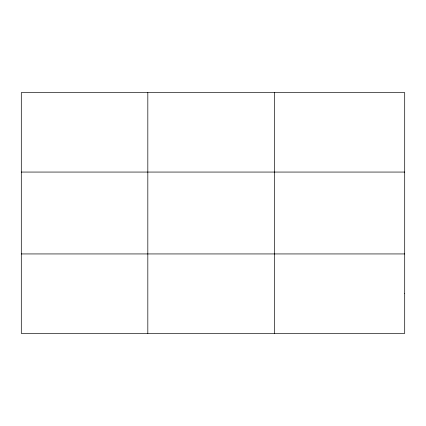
<?xml version="1.0" encoding="UTF-8"?>
<svg xmlns="http://www.w3.org/2000/svg" width="426" height="426" viewBox="0 0 426 426"><rect width="100%" height="100%" fill="white"/><g stroke="black" fill="none" stroke-linecap="round" stroke-linejoin="round"><path stroke-width="0.64" d="M147.822 92.596L147.822 333.404M274.344 92.596L274.344 333.404M21.3 172.061L404.7 172.061M21.3 253.939L404.7 253.939M404.7 293.668L404.7 333.404L21.3 333.404L21.3 92.596L404.7 92.596L404.7 293.668"/></g></svg>
